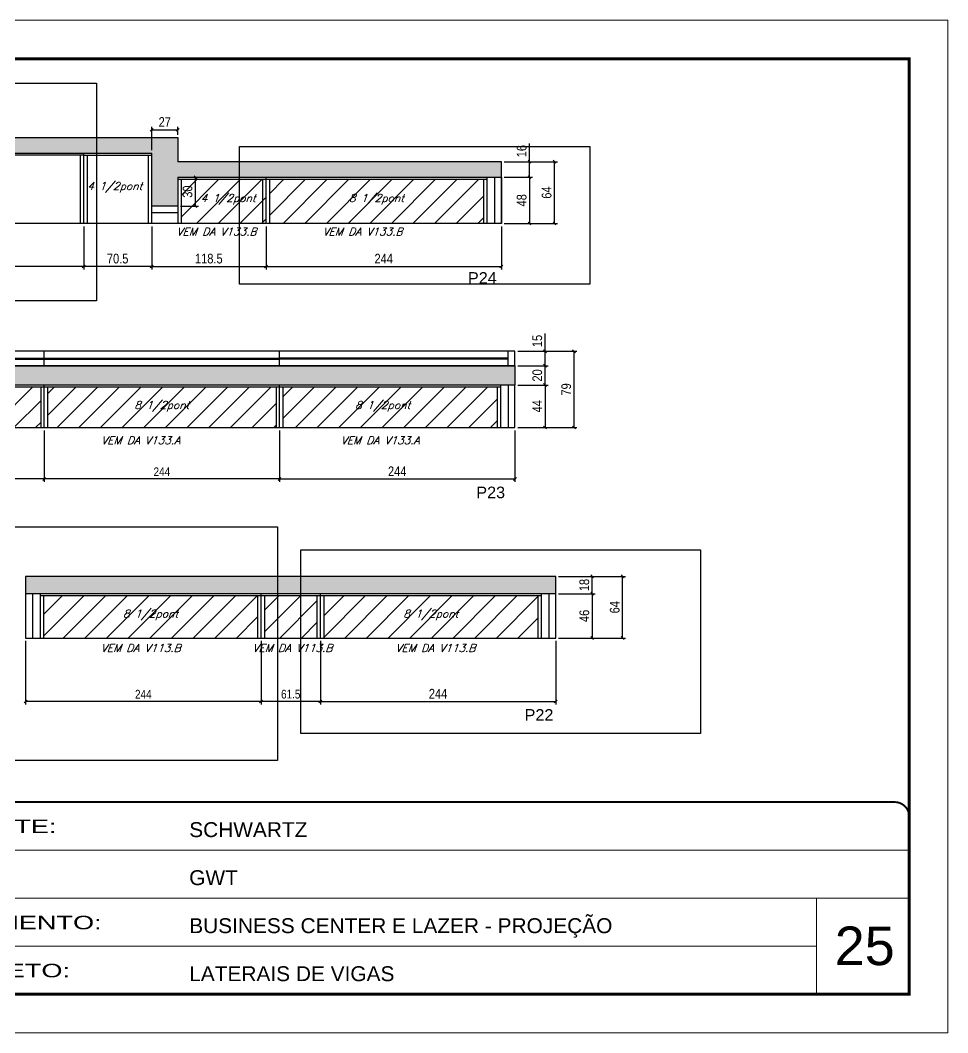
# Model space of a CAD drawing. Extents: x 2603 to 22413, y 1253 to 30260.
# Drawn here: x 3127 to 4088, y 21928 to 22978 of the extents above; entities that cross this region are included whole.
import ezdxf

# ---------------------------------------------------------------- set-up
doc = ezdxf.new("R2010")
doc.units = 0
doc.linetypes.add('CONTINUO', pattern=[0])
doc.linetypes.add('DASHED', pattern=[0.75, 0.5, -0.25])
for name, color, linetype in [('5', 5, 'Continuous'), ('COTA', 241, 'Continuous'), ('Painéis', 200, 'Continuous'), ('SARR_2.2x7', 40, 'Continuous'), ('SARR_3.5x7', 81, 'Continuous'), ('texto', 7, 'Continuous')]:
    doc.layers.add(name, color=color, linetype=linetype)
for name, color, linetype, lineweight in [('CARIMBO', 255, 'Continuous', 9), ('Folhas', 255, 'Continuous', 9), ('Hachura', 251, 'Continuous', 9), ('SARRAFO DE PRESSAO', 251, 'DASHED', 9)]:
    doc.layers.add(name, color=color, linetype=linetype, lineweight=lineweight)
doc.styles.add('ARIAL', font='arial.ttf')
doc.styles.add('COTA TECNICA', font='techl___.ttf', dxfattribs={"height": 10})
doc.styles.add('COTA TECNICA-50', font='techl___.ttf', dxfattribs={"height": 9})
doc.styles.add('Romans', font='romans.shx')
doc.styles.get("Standard").update_dxf_attribs({"font": 'arial.ttf'})
doc.styles.add('Tecnologia', font='')
doc.styles.get('Tecnologia').set_extended_font_data('Forgotten Futurist')
doc.dimstyles.new('COTA PAINEL-50', dxfattribs={"dimtxt": 9, "dimasz": 3, "dimexe": 3, "dimexo": 3, "dimgap": 3, "dimtad": 1, "dimdec": 1, "dimzin": 12, "dimdsep": 46, "dimtxsty": 'COTA TECNICA-50', "dimblk1": 'OBLIQUE', "dimblk2": 'OBLIQUE', "dimsah": 1, "dimcen": 0.9, "dimclrd": 4, "dimclre": 4, "dimclrt": 240, "dimadec": 1, "dimazin": 3, "dimtfac": 1, "dimtdec": 1, "dimtmove": 0, "dimatfit": 3, "dimfxl": 1, "dimtolj": 1, "dimtzin": 12, "dimarcsym": 0})
doc.dimstyles.new('PAINEL', dxfattribs={"dimtxt": 10, "dimasz": 3, "dimexe": 3, "dimexo": 3, "dimgap": 3, "dimtad": 1, "dimdec": 1, "dimzin": 12, "dimdsep": 46, "dimtxsty": 'COTA TECNICA', "dimblk1": 'OBLIQUE', "dimblk2": 'OBLIQUE', "dimsah": 1, "dimcen": 0.9, "dimclrd": 4, "dimclre": 4, "dimclrt": 240, "dimadec": 1, "dimazin": 3, "dimtfac": 1, "dimtdec": 1, "dimtmove": 0, "dimatfit": 3, "dimfxl": 1, "dimtolj": 1, "dimtzin": 12, "dimarcsym": 0})
pattern_1 = [(45, (-126418.031, -5371.03), (-11.2253202, 11.2253202), [])]

# ---------------------------------------------------------------- blocks, each defined once
blk = doc.blocks.new('9999999999')
at = {"color": 30, "linetype": 'CONTINUO'}
for p, q in [((98564.6, 34379.6), (99584, 34379.6)), ((98564.6, 34329.8), (99488, 34329.8)), ((99584, 34329.8), (99488, 34329.8)), ((99488, 34329.8), (99488, 34230.2)), ((98564.6, 34280), (99488, 34280))]:
    blk.add_line(p, q, dxfattribs=at)
at = {"color": 30, "linetype": 'CONTINUO', "const_width": 2}
blk.add_lwpolyline([(99584, 34230.2), (99584, 34414.4, 0.414214), (99569, 34429.4), (98229, 34429.4, 0.414214), (98214, 34414.4), (98214, 34245.2, 0.414214), (98229, 34230.2), (99584, 34230.2)], format="xyb", dxfattribs=at)
at = {"layer": 'Folhas'}
blk.add_lwpolyline([(98139, 34190.2), (99624, 34190.2), (99624, 35240.2), (98139, 35240.2)], close=True, dxfattribs=at)
at = {"layer": 'Folhas', "color": 30, "const_width": 3}
blk.add_lwpolyline([(98214, 34230.2), (99584, 34230.2), (99584, 35200.2), (98214, 35200.2)], close=True, dxfattribs=at)
at = {"color": 7, "linetype": 'Continuous', "ltscale": 5, "style": 'ARIAL'}
for s, height, p in [('SCHWARTZ', 15.48, (98837.7, 34393.1)), ('GWT', 15.48, (98837.7, 34343.3)), ('BUSINESS CENTER E LAZER - PROJEÇÃO', 15.483, (98837.7, 34293.5)), ('LATERAIS DE VIGAS', 15.483, (98837.7, 34243.7))]:
    blk.add_text(s, height=height, dxfattribs=at).set_placement(p)
at = {"layer": 'Folhas', "color": 7, "style": 'Tecnologia', "width": 1.5}
for s, p in [('CLIENTE:', (98573.7, 34397.2)), ('PAVIMENTO:', (98573.7, 34297.5)), ('PROJETO:', (98573.7, 34247.7))]:
    blk.add_text(s, height=14, dxfattribs=at).set_placement(p)
blk = doc.blocks.new('_Oblique')
at = {"color": 0, "linetype": 'ByBlock', "lineweight": -2}
blk.add_line((-0.5, -0.5), (0.5, 0.5), dxfattribs=at)
blk = doc.blocks.new('*D2638')
at = {"layer": 'COTA', "color": 4, "linetype": 'ByBlock', "lineweight": -2, "transparency": 16777216}
for p, q in [((3262.8, 22764), (3262.8, 22719.4)), ((3381.3, 22764), (3381.3, 22719.4)), ((3262.8, 22722.4), (3381.3, 22722.4))]:
    blk.add_line(p, q, dxfattribs=at)
at = {"layer": 'Defpoints', "color": 0, "linetype": 'ByBlock', "transparency": 16777216}
for p in [(3262.8, 22767), (3381.3, 22767), (3381.3, 22722.4)]:
    blk.add_point(p, dxfattribs=at)
at = {"layer": 'COTA', "color": 4, "linetype": 'ByBlock', "lineweight": -2, "transparency": 16777216, "xscale": 3, "yscale": 3, "zscale": 3, "rotation": 180}
blk.add_blockref('_Oblique', (3262.8, 22722.4), dxfattribs=at)
at = {"layer": 'COTA', "color": 4, "linetype": 'ByBlock', "lineweight": -2, "transparency": 16777216, "xscale": 3, "yscale": 3, "zscale": 3}
blk.add_blockref('_Oblique', (3381.3, 22722.4), dxfattribs=at)
at = {"layer": 'COTA', "color": 240, "linetype": 'ByBlock', "transparency": 16777216, "insert": (3322, 22730.5), "char_height": 10, "attachment_point": 5, "style": 'COTA TECNICA'}
blk.add_mtext('\\A1;118.5', dxfattribs=at)
blk = doc.blocks.new('*D2639')
at = {"layer": 'COTA', "color": 4, "linetype": 'ByBlock', "lineweight": -2, "transparency": 16777216}
for p, q in [((3381.3, 22764), (3381.3, 22719.4)), ((3625.3, 22764), (3625.3, 22719.4)), ((3381.3, 22722.4), (3625.3, 22722.4))]:
    blk.add_line(p, q, dxfattribs=at)
at = {"layer": 'Defpoints', "color": 0, "linetype": 'ByBlock', "transparency": 16777216}
for p in [(3381.3, 22767), (3625.3, 22767), (3625.3, 22722.4)]:
    blk.add_point(p, dxfattribs=at)
at = {"layer": 'COTA', "color": 4, "linetype": 'ByBlock', "lineweight": -2, "transparency": 16777216, "xscale": 3, "yscale": 3, "zscale": 3, "rotation": 180}
blk.add_blockref('_Oblique', (3381.3, 22722.4), dxfattribs=at)
at = {"layer": 'COTA', "color": 4, "linetype": 'ByBlock', "lineweight": -2, "transparency": 16777216, "xscale": 3, "yscale": 3, "zscale": 3}
blk.add_blockref('_Oblique', (3625.3, 22722.4), dxfattribs=at)
at = {"layer": 'COTA', "color": 240, "linetype": 'ByBlock', "transparency": 16777216, "insert": (3503.3, 22730.5), "char_height": 10, "attachment_point": 5, "style": 'COTA TECNICA'}
blk.add_mtext('\\A1;244', dxfattribs=at)
blk = doc.blocks.new('*D2640')
at = {"layer": 'COTA', "color": 4, "linetype": 'ByBlock', "lineweight": -2, "transparency": 16777216}
for p, q in [((3628.3, 22815), (3657.4, 22815)), ((3654.4, 22815), (3654.4, 22767)), ((3628.3, 22767), (3657.4, 22767))]:
    blk.add_line(p, q, dxfattribs=at)
at = {"layer": 'Defpoints', "color": 0, "linetype": 'ByBlock', "transparency": 16777216}
for p in [(3625.3, 22815), (3625.3, 22767), (3654.4, 22767)]:
    blk.add_point(p, dxfattribs=at)
at = {"layer": 'COTA', "color": 4, "linetype": 'ByBlock', "lineweight": -2, "transparency": 16777216, "xscale": 3, "yscale": 3, "zscale": 3}
for p, rotation in [((3654.4, 22815), 90), ((3654.4, 22767), 270)]:
    blk.add_blockref('_Oblique', p, dxfattribs=dict(at, rotation=rotation))
at = {"layer": 'COTA', "color": 240, "linetype": 'ByBlock', "transparency": 16777216, "insert": (3646.3, 22791), "char_height": 10, "attachment_point": 5, "rotation": 90, "style": 'COTA TECNICA'}
blk.add_mtext('\\A1;48', dxfattribs=at)
blk = doc.blocks.new('*D2641')
at = {"layer": 'COTA', "color": 4, "linetype": 'ByBlock', "lineweight": -2, "transparency": 16777216}
for p, q in [((3654.4, 22831), (3654.4, 22850)), ((3628.3, 22831), (3657.4, 22831)), ((3654.4, 22815), (3654.4, 22831)), ((3628.3, 22815), (3657.4, 22815))]:
    blk.add_line(p, q, dxfattribs=at)
at = {"layer": 'Defpoints', "color": 0, "linetype": 'ByBlock', "transparency": 16777216}
for p in [(3625.3, 22831), (3654.4, 22831), (3625.3, 22815)]:
    blk.add_point(p, dxfattribs=at)
at = {"layer": 'COTA', "color": 4, "linetype": 'ByBlock', "lineweight": -2, "transparency": 16777216, "xscale": 3, "yscale": 3, "zscale": 3}
for p, rotation in [((3654.4, 22831), 90), ((3654.4, 22815), 270)]:
    blk.add_blockref('_Oblique', p, dxfattribs=dict(at, rotation=rotation))
at = {"layer": 'COTA', "color": 240, "linetype": 'ByBlock', "transparency": 16777216, "insert": (3646.3, 22842), "char_height": 10, "attachment_point": 5, "rotation": 90, "style": 'COTA TECNICA'}
blk.add_mtext('\\A1;16', dxfattribs=at)
blk = doc.blocks.new('*D2642')
at = {"layer": 'COTA', "color": 4, "linetype": 'ByBlock', "lineweight": -2, "transparency": 16777216}
for p, q in [((3628.3, 22831), (3683.3, 22831)), ((3680.3, 22767), (3680.3, 22831)), ((3628.3, 22767), (3683.3, 22767))]:
    blk.add_line(p, q, dxfattribs=at)
at = {"layer": 'Defpoints', "color": 0, "linetype": 'ByBlock', "transparency": 16777216}
for p in [(3625.3, 22831), (3680.3, 22831), (3625.3, 22767)]:
    blk.add_point(p, dxfattribs=at)
at = {"layer": 'COTA', "color": 4, "linetype": 'ByBlock', "lineweight": -2, "transparency": 16777216, "xscale": 3, "yscale": 3, "zscale": 3}
for p, rotation in [((3680.3, 22831), 90), ((3680.3, 22767), 270)]:
    blk.add_blockref('_Oblique', p, dxfattribs=dict(at, rotation=rotation))
at = {"layer": 'COTA', "color": 240, "linetype": 'ByBlock', "transparency": 16777216, "insert": (3672.2, 22799), "char_height": 10, "attachment_point": 5, "rotation": 90, "style": 'COTA TECNICA'}
blk.add_mtext('\\A1;64', dxfattribs=at)
blk = doc.blocks.new('*D2643')
at = {"layer": 'COTA', "color": 4, "linetype": 'ByBlock', "lineweight": -2, "transparency": 16777216}
for p, q in [((3192.3, 22764), (3192.3, 22719.4)), ((3262.8, 22764), (3262.8, 22719.4)), ((3262.8, 22722.4), (3192.3, 22722.4))]:
    blk.add_line(p, q, dxfattribs=at)
at = {"layer": 'Defpoints', "color": 0, "linetype": 'ByBlock', "transparency": 16777216}
for p in [(3192.3, 22767), (3262.8, 22767), (3192.3, 22722.4)]:
    blk.add_point(p, dxfattribs=at)
at = {"layer": 'COTA', "color": 4, "linetype": 'ByBlock', "lineweight": -2, "transparency": 16777216, "xscale": 3, "yscale": 3, "zscale": 3, "rotation": 180}
blk.add_blockref('_Oblique', (3192.3, 22722.4), dxfattribs=at)
at = {"layer": 'COTA', "color": 4, "linetype": 'ByBlock', "lineweight": -2, "transparency": 16777216, "xscale": 3, "yscale": 3, "zscale": 3}
blk.add_blockref('_Oblique', (3262.8, 22722.4), dxfattribs=at)
at = {"layer": 'COTA', "color": 240, "linetype": 'ByBlock', "transparency": 16777216, "insert": (3227.5, 22730.5), "char_height": 10, "attachment_point": 5, "style": 'COTA TECNICA'}
blk.add_mtext('\\A1;70.5', dxfattribs=at)
blk = doc.blocks.new('*D2644')
at = {"layer": 'COTA', "color": 4, "linetype": 'ByBlock', "lineweight": -2, "transparency": 16777216}
for p, q in [((2948.3, 22764), (2948.3, 22719.4)), ((3192.3, 22764), (3192.3, 22719.4)), ((3192.3, 22722.4), (2948.3, 22722.4))]:
    blk.add_line(p, q, dxfattribs=at)
at = {"layer": 'Defpoints', "color": 0, "linetype": 'ByBlock', "transparency": 16777216}
for p in [(2948.3, 22767), (3192.3, 22767), (2948.3, 22722.4)]:
    blk.add_point(p, dxfattribs=at)
at = {"layer": 'COTA', "color": 4, "linetype": 'ByBlock', "lineweight": -2, "transparency": 16777216, "xscale": 3, "yscale": 3, "zscale": 3, "rotation": 180}
blk.add_blockref('_Oblique', (2948.3, 22722.4), dxfattribs=at)
at = {"layer": 'COTA', "color": 4, "linetype": 'ByBlock', "lineweight": -2, "transparency": 16777216, "xscale": 3, "yscale": 3, "zscale": 3}
blk.add_blockref('_Oblique', (3192.3, 22722.4), dxfattribs=at)
at = {"layer": 'COTA', "color": 240, "linetype": 'ByBlock', "transparency": 16777216, "insert": (3070.3, 22730.5), "char_height": 10, "attachment_point": 5, "style": 'COTA TECNICA'}
blk.add_mtext('\\A1;244', dxfattribs=at)
blk = doc.blocks.new('*D2648')
at = {"layer": 'COTA', "color": 4, "linetype": 'ByBlock', "lineweight": -2, "transparency": 16777216}
for p, q in [((3292.8, 22815), (3311.2, 22815)), ((3308.2, 22785), (3308.2, 22815)), ((3292.8, 22785), (3311.2, 22785))]:
    blk.add_line(p, q, dxfattribs=at)
at = {"layer": 'Defpoints', "color": 0, "linetype": 'ByBlock', "transparency": 16777216}
for p in [(3289.8, 22815), (3308.2, 22815), (3289.8, 22785)]:
    blk.add_point(p, dxfattribs=at)
at = {"layer": 'COTA', "color": 4, "linetype": 'ByBlock', "lineweight": -2, "transparency": 16777216, "xscale": 3, "yscale": 3, "zscale": 3}
for p, rotation in [((3308.2, 22815), 90), ((3308.2, 22785), 270)]:
    blk.add_blockref('_Oblique', p, dxfattribs=dict(at, rotation=rotation))
at = {"layer": 'COTA', "color": 240, "linetype": 'ByBlock', "transparency": 16777216, "insert": (3300, 22800), "char_height": 10, "attachment_point": 5, "rotation": 90, "style": 'COTA TECNICA'}
blk.add_mtext('\\A1;30', dxfattribs=at)
blk = doc.blocks.new('*D2649')
at = {"layer": 'COTA', "color": 4, "linetype": 'ByBlock', "lineweight": -2, "transparency": 16777216}
for p, q in [((3262.8, 22843), (3262.8, 22867.1)), ((3262.8, 22864.1), (3289.8, 22864.1)), ((3289.8, 22859), (3289.8, 22867.1))]:
    blk.add_line(p, q, dxfattribs=at)
at = {"layer": 'Defpoints', "color": 0, "linetype": 'ByBlock', "transparency": 16777216}
for p in [(3289.8, 22864.1), (3289.8, 22856), (3262.8, 22840)]:
    blk.add_point(p, dxfattribs=at)
at = {"layer": 'COTA', "color": 4, "linetype": 'ByBlock', "lineweight": -2, "transparency": 16777216, "xscale": 3, "yscale": 3, "zscale": 3, "rotation": 180}
blk.add_blockref('_Oblique', (3262.8, 22864.1), dxfattribs=at)
at = {"layer": 'COTA', "color": 4, "linetype": 'ByBlock', "lineweight": -2, "transparency": 16777216, "xscale": 3, "yscale": 3, "zscale": 3}
blk.add_blockref('_Oblique', (3289.8, 22864.1), dxfattribs=at)
at = {"layer": 'COTA', "color": 240, "linetype": 'ByBlock', "transparency": 16777216, "insert": (3276.3, 22872.2), "char_height": 10, "attachment_point": 5, "style": 'COTA TECNICA'}
blk.add_mtext('\\A1;27', dxfattribs=at)
blk = doc.blocks.new('*D477')
at = {"layer": 'COTA', "color": 4, "linetype": 'ByBlock', "lineweight": -2, "transparency": 16777216}
for p, q in [((3151.3, 22552.4), (3151.3, 22499)), ((3395.3, 22552.4), (3395.3, 22499)), ((3395.3, 22502), (3151.3, 22502))]:
    blk.add_line(p, q, dxfattribs=at)
at = {"layer": 'Defpoints', "color": 0, "linetype": 'ByBlock', "transparency": 16777216}
for p in [(3151.3, 22555.4), (3395.3, 22555.4), (3151.3, 22502)]:
    blk.add_point(p, dxfattribs=at)
at = {"layer": 'COTA', "color": 4, "linetype": 'ByBlock', "lineweight": -2, "transparency": 16777216, "xscale": 3, "yscale": 3, "zscale": 3, "rotation": 180}
blk.add_blockref('_Oblique', (3151.3, 22502), dxfattribs=at)
at = {"layer": 'COTA', "color": 4, "linetype": 'ByBlock', "lineweight": -2, "transparency": 16777216, "xscale": 3, "yscale": 3, "zscale": 3}
blk.add_blockref('_Oblique', (3395.3, 22502), dxfattribs=at)
at = {"layer": 'COTA', "color": 240, "linetype": 'ByBlock', "transparency": 16777216, "insert": (3273.3, 22509.5), "char_height": 9, "attachment_point": 5, "style": 'COTA TECNICA-50'}
blk.add_mtext('\\A1;244', dxfattribs=at)
blk = doc.blocks.new('*D2579')
at = {"layer": 'COTA', "color": 4, "linetype": 'ByBlock', "lineweight": -2, "transparency": 16777216}
for p, q in [((2948.3, 22552.4), (2948.3, 22499)), ((3151.3, 22552.4), (3151.3, 22499)), ((3151.3, 22502), (2948.3, 22502))]:
    blk.add_line(p, q, dxfattribs=at)
at = {"layer": 'Defpoints', "color": 0, "linetype": 'ByBlock', "transparency": 16777216}
for p in [(2948.3, 22555.4), (3151.3, 22555.4), (2948.3, 22502)]:
    blk.add_point(p, dxfattribs=at)
at = {"layer": 'COTA', "color": 4, "linetype": 'ByBlock', "lineweight": -2, "transparency": 16777216, "xscale": 3, "yscale": 3, "zscale": 3, "rotation": 180}
blk.add_blockref('_Oblique', (2948.3, 22502), dxfattribs=at)
at = {"layer": 'COTA', "color": 4, "linetype": 'ByBlock', "lineweight": -2, "transparency": 16777216, "xscale": 3, "yscale": 3, "zscale": 3}
blk.add_blockref('_Oblique', (3151.3, 22502), dxfattribs=at)
at = {"layer": 'COTA', "color": 240, "linetype": 'ByBlock', "transparency": 16777216, "insert": (3049.8, 22509.7), "char_height": 9, "attachment_point": 5, "style": 'COTA TECNICA-50'}
blk.add_mtext('\\A1;203', dxfattribs=at)
blk = doc.blocks.new('*D2580')
at = {"layer": 'COTA', "color": 4, "linetype": 'ByBlock', "lineweight": -2, "transparency": 16777216}
for p, q in [((3395.3, 22552.4), (3395.3, 22499)), ((3639.3, 22552.4), (3639.3, 22499)), ((3395.3, 22502), (3639.3, 22502))]:
    blk.add_line(p, q, dxfattribs=at)
at = {"layer": 'Defpoints', "color": 0, "linetype": 'ByBlock', "transparency": 16777216}
for p in [(3395.3, 22555.4), (3639.3, 22555.4), (3639.3, 22502)]:
    blk.add_point(p, dxfattribs=at)
at = {"layer": 'COTA', "color": 4, "linetype": 'ByBlock', "lineweight": -2, "transparency": 16777216, "xscale": 3, "yscale": 3, "zscale": 3, "rotation": 180}
blk.add_blockref('_Oblique', (3395.3, 22502), dxfattribs=at)
at = {"layer": 'COTA', "color": 4, "linetype": 'ByBlock', "lineweight": -2, "transparency": 16777216, "xscale": 3, "yscale": 3, "zscale": 3}
blk.add_blockref('_Oblique', (3639.3, 22502), dxfattribs=at)
at = {"layer": 'COTA', "color": 240, "linetype": 'ByBlock', "transparency": 16777216, "insert": (3517.3, 22510), "char_height": 10, "attachment_point": 5, "style": 'COTA TECNICA'}
blk.add_mtext('\\A1;244', dxfattribs=at)
blk = doc.blocks.new('*D2581')
at = {"layer": 'COTA', "color": 4, "linetype": 'ByBlock', "lineweight": -2, "transparency": 16777216}
for p, q in [((3642.3, 22599.4), (3673.6, 22599.4)), ((3670.6, 22599.4), (3670.6, 22555.4)), ((3642.3, 22555.4), (3673.6, 22555.4))]:
    blk.add_line(p, q, dxfattribs=at)
at = {"layer": 'Defpoints', "color": 0, "linetype": 'ByBlock', "transparency": 16777216}
for p in [(3639.3, 22599.4), (3639.3, 22555.4), (3670.6, 22555.4)]:
    blk.add_point(p, dxfattribs=at)
at = {"layer": 'COTA', "color": 4, "linetype": 'ByBlock', "lineweight": -2, "transparency": 16777216, "xscale": 3, "yscale": 3, "zscale": 3}
for p, rotation in [((3670.6, 22599.4), 90), ((3670.6, 22555.4), 270)]:
    blk.add_blockref('_Oblique', p, dxfattribs=dict(at, rotation=rotation))
at = {"layer": 'COTA', "color": 240, "linetype": 'ByBlock', "transparency": 16777216, "insert": (3662.5, 22577.4), "char_height": 10, "attachment_point": 5, "rotation": 90, "style": 'COTA TECNICA'}
blk.add_mtext('\\A1;44', dxfattribs=at)
blk = doc.blocks.new('*D2582')
at = {"layer": 'COTA', "color": 4, "linetype": 'ByBlock', "lineweight": -2, "transparency": 16777216}
for p, q in [((3642.3, 22619.4), (3673.6, 22619.4)), ((3670.6, 22599.4), (3670.6, 22619.4)), ((3642.3, 22599.4), (3673.6, 22599.4))]:
    blk.add_line(p, q, dxfattribs=at)
at = {"layer": 'Defpoints', "color": 0, "linetype": 'ByBlock', "transparency": 16777216}
for p in [(3639.3, 22619.4), (3670.6, 22619.4), (3639.3, 22599.4)]:
    blk.add_point(p, dxfattribs=at)
at = {"layer": 'COTA', "color": 4, "linetype": 'ByBlock', "lineweight": -2, "transparency": 16777216, "xscale": 3, "yscale": 3, "zscale": 3}
for p, rotation in [((3670.6, 22619.4), 90), ((3670.6, 22599.4), 270)]:
    blk.add_blockref('_Oblique', p, dxfattribs=dict(at, rotation=rotation))
at = {"layer": 'COTA', "color": 240, "linetype": 'ByBlock', "transparency": 16777216, "insert": (3662.5, 22609.4), "char_height": 10, "attachment_point": 5, "rotation": 90, "style": 'COTA TECNICA'}
blk.add_mtext('\\A1;20', dxfattribs=at)
blk = doc.blocks.new('*D2583')
at = {"layer": 'COTA', "color": 4, "linetype": 'ByBlock', "lineweight": -2, "transparency": 16777216}
for p, q in [((3642.3, 22634.4), (3703.6, 22634.4)), ((3700.6, 22555.4), (3700.6, 22634.4)), ((3642.3, 22555.4), (3703.6, 22555.4))]:
    blk.add_line(p, q, dxfattribs=at)
at = {"layer": 'Defpoints', "color": 0, "linetype": 'ByBlock', "transparency": 16777216}
for p in [(3639.3, 22634.4), (3700.6, 22634.4), (3639.3, 22555.4)]:
    blk.add_point(p, dxfattribs=at)
at = {"layer": 'COTA', "color": 4, "linetype": 'ByBlock', "lineweight": -2, "transparency": 16777216, "xscale": 3, "yscale": 3, "zscale": 3}
for p, rotation in [((3700.6, 22634.4), 90), ((3700.6, 22555.4), 270)]:
    blk.add_blockref('_Oblique', p, dxfattribs=dict(at, rotation=rotation))
at = {"layer": 'COTA', "color": 240, "linetype": 'ByBlock', "transparency": 16777216, "insert": (3692.5, 22594.9), "char_height": 10, "attachment_point": 5, "rotation": 90, "style": 'COTA TECNICA'}
blk.add_mtext('\\A1;79', dxfattribs=at)
blk = doc.blocks.new('*D2584')
at = {"layer": 'COTA', "color": 4, "linetype": 'ByBlock', "lineweight": -2, "transparency": 16777216}
for p, q in [((3670.6, 22634.4), (3670.6, 22652.8)), ((3642.3, 22634.4), (3673.6, 22634.4)), ((3670.6, 22619.4), (3670.6, 22634.4)), ((3642.3, 22619.4), (3673.6, 22619.4))]:
    blk.add_line(p, q, dxfattribs=at)
at = {"layer": 'Defpoints', "color": 0, "linetype": 'ByBlock', "transparency": 16777216}
for p in [(3639.3, 22634.4), (3670.6, 22634.4), (3639.3, 22619.4)]:
    blk.add_point(p, dxfattribs=at)
at = {"layer": 'COTA', "color": 4, "linetype": 'ByBlock', "lineweight": -2, "transparency": 16777216, "xscale": 3, "yscale": 3, "zscale": 3}
for p, rotation in [((3670.6, 22634.4), 90), ((3670.6, 22619.4), 270)]:
    blk.add_blockref('_Oblique', p, dxfattribs=dict(at, rotation=rotation))
at = {"layer": 'COTA', "color": 240, "linetype": 'ByBlock', "transparency": 16777216, "insert": (3662.5, 22645.1), "char_height": 10, "attachment_point": 5, "rotation": 90, "style": 'COTA TECNICA'}
blk.add_mtext('\\A1;15', dxfattribs=at)
blk = doc.blocks.new('*D478')
at = {"layer": 'COTA', "color": 4, "linetype": 'ByBlock', "lineweight": -2, "transparency": 16777216}
for p, q in [((3376.1, 22334), (3376.1, 22268.2)), ((3437.6, 22334), (3437.6, 22268.2)), ((3437.6, 22271.2), (3376.1, 22271.2))]:
    blk.add_line(p, q, dxfattribs=at)
at = {"layer": 'Defpoints', "color": 0, "linetype": 'ByBlock', "transparency": 16777216}
for p in [(3376.1, 22337), (3437.6, 22337), (3376.1, 22271.2)]:
    blk.add_point(p, dxfattribs=at)
at = {"layer": 'COTA', "color": 4, "linetype": 'ByBlock', "lineweight": -2, "transparency": 16777216, "xscale": 3, "yscale": 3, "zscale": 3, "rotation": 180}
blk.add_blockref('_Oblique', (3376.1, 22271.2), dxfattribs=at)
at = {"layer": 'COTA', "color": 4, "linetype": 'ByBlock', "lineweight": -2, "transparency": 16777216, "xscale": 3, "yscale": 3, "zscale": 3}
blk.add_blockref('_Oblique', (3437.6, 22271.2), dxfattribs=at)
at = {"layer": 'COTA', "color": 240, "linetype": 'ByBlock', "transparency": 16777216, "insert": (3406.9, 22278.8), "char_height": 9, "attachment_point": 5, "style": 'COTA TECNICA-50'}
blk.add_mtext('\\A1;61.5', dxfattribs=at)
blk = doc.blocks.new('*D2589')
at = {"layer": 'COTA', "color": 4, "linetype": 'ByBlock', "lineweight": -2, "transparency": 16777216}
for p, q in [((3132.1, 22334), (3132.1, 22268.2)), ((3376.1, 22334), (3376.1, 22268.2)), ((3376.1, 22271.2), (3132.1, 22271.2))]:
    blk.add_line(p, q, dxfattribs=at)
at = {"layer": 'Defpoints', "color": 0, "linetype": 'ByBlock', "transparency": 16777216}
for p in [(3132.1, 22337), (3376.1, 22337), (3132.1, 22271.2)]:
    blk.add_point(p, dxfattribs=at)
at = {"layer": 'COTA', "color": 4, "linetype": 'ByBlock', "lineweight": -2, "transparency": 16777216, "xscale": 3, "yscale": 3, "zscale": 3, "rotation": 180}
blk.add_blockref('_Oblique', (3132.1, 22271.2), dxfattribs=at)
at = {"layer": 'COTA', "color": 4, "linetype": 'ByBlock', "lineweight": -2, "transparency": 16777216, "xscale": 3, "yscale": 3, "zscale": 3}
blk.add_blockref('_Oblique', (3376.1, 22271.2), dxfattribs=at)
at = {"layer": 'COTA', "color": 240, "linetype": 'ByBlock', "transparency": 16777216, "insert": (3254.1, 22278.8), "char_height": 9, "attachment_point": 5, "style": 'COTA TECNICA-50'}
blk.add_mtext('\\A1;244', dxfattribs=at)
blk = doc.blocks.new('*D2590')
at = {"layer": 'COTA', "color": 4, "linetype": 'ByBlock', "lineweight": -2, "transparency": 16777216}
for p, q in [((3437.6, 22334), (3437.6, 22268.2)), ((3681.6, 22334), (3681.6, 22268.2)), ((3437.6, 22271.2), (3681.6, 22271.2))]:
    blk.add_line(p, q, dxfattribs=at)
at = {"layer": 'Defpoints', "color": 0, "linetype": 'ByBlock', "transparency": 16777216}
for p in [(3437.6, 22337), (3681.6, 22337), (3681.6, 22271.2)]:
    blk.add_point(p, dxfattribs=at)
at = {"layer": 'COTA', "color": 4, "linetype": 'ByBlock', "lineweight": -2, "transparency": 16777216, "xscale": 3, "yscale": 3, "zscale": 3, "rotation": 180}
blk.add_blockref('_Oblique', (3437.6, 22271.2), dxfattribs=at)
at = {"layer": 'COTA', "color": 4, "linetype": 'ByBlock', "lineweight": -2, "transparency": 16777216, "xscale": 3, "yscale": 3, "zscale": 3}
blk.add_blockref('_Oblique', (3681.6, 22271.2), dxfattribs=at)
at = {"layer": 'COTA', "color": 240, "linetype": 'ByBlock', "transparency": 16777216, "insert": (3559.6, 22279.3), "char_height": 10, "attachment_point": 5, "style": 'COTA TECNICA'}
blk.add_mtext('\\A1;244', dxfattribs=at)
blk = doc.blocks.new('*D2591')
at = {"layer": 'COTA', "color": 4, "linetype": 'ByBlock', "lineweight": -2, "transparency": 16777216}
for p, q in [((3684.6, 22383), (3722.4, 22383)), ((3719.4, 22383), (3719.4, 22337)), ((3684.6, 22337), (3722.4, 22337))]:
    blk.add_line(p, q, dxfattribs=at)
at = {"layer": 'Defpoints', "color": 0, "linetype": 'ByBlock', "transparency": 16777216}
for p in [(3681.6, 22383), (3681.6, 22337), (3719.4, 22337)]:
    blk.add_point(p, dxfattribs=at)
at = {"layer": 'COTA', "color": 4, "linetype": 'ByBlock', "lineweight": -2, "transparency": 16777216, "xscale": 3, "yscale": 3, "zscale": 3}
for p, rotation in [((3719.4, 22383), 90), ((3719.4, 22337), 270)]:
    blk.add_blockref('_Oblique', p, dxfattribs=dict(at, rotation=rotation))
at = {"layer": 'COTA', "color": 240, "linetype": 'ByBlock', "transparency": 16777216, "insert": (3711.3, 22360), "char_height": 10, "attachment_point": 5, "rotation": 90, "style": 'COTA TECNICA'}
blk.add_mtext('\\A1;46', dxfattribs=at)
blk = doc.blocks.new('*D2603')
at = {"layer": 'COTA', "color": 4, "linetype": 'ByBlock', "lineweight": -2, "transparency": 16777216}
for p, q in [((3684.6, 22401), (3722.4, 22401)), ((3719.4, 22383), (3719.4, 22401)), ((3684.6, 22383), (3722.4, 22383))]:
    blk.add_line(p, q, dxfattribs=at)
at = {"layer": 'Defpoints', "color": 0, "linetype": 'ByBlock', "transparency": 16777216}
for p in [(3681.6, 22401), (3719.4, 22401), (3681.6, 22383)]:
    blk.add_point(p, dxfattribs=at)
at = {"layer": 'COTA', "color": 4, "linetype": 'ByBlock', "lineweight": -2, "transparency": 16777216, "xscale": 3, "yscale": 3, "zscale": 3}
for p, rotation in [((3719.4, 22401), 90), ((3719.4, 22383), 270)]:
    blk.add_blockref('_Oblique', p, dxfattribs=dict(at, rotation=rotation))
at = {"layer": 'COTA', "color": 240, "linetype": 'ByBlock', "transparency": 16777216, "insert": (3711.3, 22392), "char_height": 10, "attachment_point": 5, "rotation": 90, "style": 'COTA TECNICA'}
blk.add_mtext('\\A1;18', dxfattribs=at)
blk = doc.blocks.new('*D2604')
at = {"layer": 'COTA', "color": 4, "linetype": 'ByBlock', "lineweight": -2, "transparency": 16777216}
for p, q in [((3684.6, 22401), (3753.9, 22401)), ((3750.9, 22337), (3750.9, 22401)), ((3684.6, 22337), (3753.9, 22337))]:
    blk.add_line(p, q, dxfattribs=at)
at = {"layer": 'Defpoints', "color": 0, "linetype": 'ByBlock', "transparency": 16777216}
for p in [(3681.6, 22401), (3750.9, 22401), (3681.6, 22337)]:
    blk.add_point(p, dxfattribs=at)
at = {"layer": 'COTA', "color": 4, "linetype": 'ByBlock', "lineweight": -2, "transparency": 16777216, "xscale": 3, "yscale": 3, "zscale": 3}
for p, rotation in [((3750.9, 22401), 90), ((3750.9, 22337), 270)]:
    blk.add_blockref('_Oblique', p, dxfattribs=dict(at, rotation=rotation))
at = {"layer": 'COTA', "color": 240, "linetype": 'ByBlock', "transparency": 16777216, "insert": (3742.8, 22369), "char_height": 10, "attachment_point": 5, "rotation": 90, "style": 'COTA TECNICA'}
blk.add_mtext('\\A1;64', dxfattribs=at)

msp = doc.modelspace()

# ---------------------------------------------------------------- hatches: boundary and pattern name
at = {"layer": 'COTA', "linetype": 'ByBlock'}
h = msp.add_hatch(dxfattribs=at)
h.set_pattern_fill('AR-CONC', color=256, scale=0.03)
h.set_pattern_definition([(50, (-131435.6035, -6059.016), (5.46554007, -0.47817257), [0.5715, -6.2865]), (355, (-131435.6035, -6059.016), (-1.05730264, 5.73170536), [0.4572, -5.02921753]), (100.4514447, (-131435.148, -6059.0557), (4.40823741, 5.25353256), [0.48570026, -5.34270734]), (46.1842, (-131435.6035, -6057.492), (8.13237123, -1.26126984), [0.85725, -9.42975]), (96.6355576, (-131434.926, -6057.597), (7.122124, 7.42278374), [0.7285507, -8.01406824]), (351.184151, (-131435.6035, -6057.492), (7.122124, 7.42278374), [0.685799, -7.54379196]), (21, (-131434.8415, -6057.873), (4.54843174, -3.06795595), [0.5715, -6.2865]), (326, (-131434.8415, -6057.873), (1.85406085, 5.52563898), [0.4572, -5.0292]), (71.451445, (-131434.4625, -6058.1285), (6.40249258, 2.45768307), [0.48570026, -5.34269813]), (37.5, (-131435.6035, -6059.0158), (0.092658098, 2.536651166), [0, -4.96824, 0, -5.1054, 0, -5.04825]), (7.5, (-131435.6035, -6059.0158), (2.004589875, 3.005417245), [0, -2.91084, 0, -4.85394, 0, -1.92405]), (327.5, (-131437.3027, -6059.0158), (4.067717855, -0.17186232), [0, -1.905, 0, -5.9436, 0, -7.8867]), (317.5, (-131438.0647, -6059.016), (4.44387544, 0.76279473), [0, -2.4765, 0, -3.94716, 0, -5.6007])])
h.paths.add_polyline_path([(3262.78, 22785), (3289.78, 22785), (3289.78, 22815), (3625.28, 22815), (3625.28, 22831), (3289.78, 22831), (3289.78, 22856), (2948.28, 22856), (2948.28, 22840), (3262.78, 22840)])
h = msp.add_hatch(dxfattribs=at)
h.set_pattern_fill('AR-CONC', color=256, scale=0.03)
h.set_pattern_definition([(50, (-129774.2905, -10036.5995), (5.46554007, -0.47817257), [0.5715, -6.2865]), (355, (-129774.2905, -10036.5995), (-1.05730264, 5.73170536), [0.4572, -5.02921753]), (100.4514447, (-129773.835, -10036.6393), (4.40823741, 5.25353256), [0.48570026, -5.34270734]), (46.1842, (-129774.2905, -10035.0755), (8.13237123, -1.26126984), [0.85725, -9.42975]), (96.6355576, (-129773.613, -10035.1806), (7.122124, 7.42278374), [0.7285507, -8.01406824]), (351.184151, (-129774.2905, -10035.0755), (7.122124, 7.42278374), [0.685799, -7.54379196]), (21, (-129773.5285, -10035.4565), (4.54843174, -3.06795595), [0.5715, -6.2865]), (326, (-129773.5285, -10035.4565), (1.85406085, 5.52563898), [0.4572, -5.0292]), (71.451445, (-129773.1494, -10035.712), (6.40249258, 2.45768307), [0.48570026, -5.34269813]), (37.5, (-129774.2905, -10036.5995), (0.092658098, 2.536651166), [0, -4.96824, 0, -5.1054, 0, -5.04825]), (7.5, (-129774.2905, -10036.5995), (2.004589875, 3.005417245), [0, -2.91084, 0, -4.85394, 0, -1.92405]), (327.5, (-129775.9897, -10036.5995), (4.067717855, -0.17186232), [0, -1.905, 0, -5.9436, 0, -7.8867]), (317.5, (-129776.7517, -10036.5995), (4.44387544, 0.76279473), [0, -2.4765, 0, -3.94716, 0, -5.6007])])
h.paths.add_polyline_path([(2948.28, 22619.38), (2948.28, 22599.38), (3639.28, 22599.38), (3639.28, 22619.38)])
h = msp.add_hatch(dxfattribs=at)
h.set_pattern_fill('AR-CONC', color=256, scale=0.03)
h.set_pattern_definition([(50, (-126418.0314, -5371.0305), (5.46554007, -0.47817257), [0.5715, -6.2865]), (355, (-126418.0314, -5371.0305), (-1.05730264, 5.73170536), [0.4572, -5.02921753]), (100.4514447, (-126417.576, -5371.0704), (4.40823741, 5.25353256), [0.48570026, -5.34270734]), (46.1842, (-126418.0314, -5369.5065), (8.13237123, -1.26126984), [0.85725, -9.42975]), (96.6355576, (-126417.354, -5369.612), (7.122124, 7.42278374), [0.7285507, -8.01406824]), (351.184151, (-126418.031, -5369.5065), (7.122124, 7.42278374), [0.685799, -7.54379196]), (21, (-126417.2694, -5369.8875), (4.54843174, -3.06795595), [0.5715, -6.2865]), (326, (-126417.2694, -5369.8875), (1.85406085, 5.52563898), [0.4572, -5.0292]), (71.451445, (-126416.8904, -5370.143), (6.40249258, 2.45768307), [0.48570026, -5.34269813]), (37.5, (-126418.0314, -5371.0305), (0.092658098, 2.536651166), [0, -4.96824, 0, -5.1054, 0, -5.04825]), (7.5, (-126418.0314, -5371.0305), (2.004589875, 3.005417245), [0, -2.91084, 0, -4.85394, 0, -1.92405]), (327.5, (-126419.7307, -5371.0305), (4.067717855, -0.17186232), [0, -1.905, 0, -5.9436, 0, -7.8867]), (317.5, (-126420.4927, -5371.0305), (4.44387544, 0.76279473), [0, -2.4765, 0, -3.94716, 0, -5.6007])])
h.paths.add_polyline_path([(3099.28, 22401.03), (2948.28, 22401.03), (2948.28, 22385.03), (3065.28, 22385.03), (3065.28, 22337.03), (3099.28, 22337.03)])
h.paths.add_polyline_path([(3681.62, 22401.03), (3132.12, 22401.03), (3132.12, 22383.03), (3681.62, 22383.03)])
at = {"layer": 'Hachura', "linetype": 'ByBlock'}
h = msp.add_hatch(dxfattribs=at)
h.set_pattern_fill('ANSI31', color=256, scale=5)
h.set_pattern_definition(pattern_1)
h.paths.add_polyline_path([(3377.78, 22767), (3377.78, 22812.8), (3293.28, 22812.8), (3293.28, 22767)])
h.paths.add_polyline_path([(3381.28, 22812.8), (3377.78, 22812.8), (3377.78, 22767), (3381.28, 22767)])
h.paths.add_polyline_path([(3384.78, 22812.8), (3384.78, 22767), (3606.78, 22767), (3606.78, 22812.8)])
h = msp.add_hatch(dxfattribs=at)
h.set_pattern_fill('ANSI31', color=256, scale=5)
h.set_pattern_definition(pattern_1)
h.paths.add_polyline_path([(3147.78, 22555.38), (3147.78, 22597.18), (2966.78, 22597.18), (2966.78, 22555.38)])
h.paths.add_polyline_path([(3154.78, 22597.18), (3154.78, 22555.38), (3391.78, 22555.38), (3391.78, 22597.18)])
h.paths.add_polyline_path([(3620.78, 22555.38), (3620.78, 22597.18), (3398.78, 22597.18), (3398.78, 22555.38)])
h = msp.add_hatch(dxfattribs=at)
h.set_pattern_fill('ANSI31', color=256, scale=5)
h.set_pattern_definition(pattern_1)
h.paths.add_polyline_path([(3372.62, 22337.03), (3372.62, 22380.83), (3150.62, 22380.83), (3150.62, 22337.03)])
h.paths.add_polyline_path([(3379.62, 22380.83), (3379.62, 22337.03), (3434.12, 22337.03), (3434.12, 22380.83)])
h.paths.add_polyline_path([(3663.12, 22337.03), (3663.12, 22380.83), (3441.12, 22380.83), (3441.12, 22337.03)])

# ---------------------------------------------------------------- linework, layer by layer
at = {"layer": 'COTA', "linetype": 'ByBlock'}
for p, q in [((2948.28, 22856), (3289.78, 22856)), ((3289.78, 22856), (3289.78, 22831)), ((3625.28, 22831), (3289.78, 22831)), ((3625.28, 22815), (3625.28, 22831)), ((3289.78, 22785), (3289.78, 22767)), ((3639.28, 22619.38), (2948.28, 22619.38)), ((3639.28, 22619.38), (3639.28, 22599.38)), ((3681.62, 22401.03), (3132.12, 22401.03)), ((3132.12, 22401.03), (3132.12, 22383.03)), ((3681.62, 22383.03), (3681.62, 22401.03))]:
    msp.add_line(p, q, dxfattribs=at)
at = {"layer": 'COTA'}
for points in [[(2858, 22912.58), (3205.5, 22912.58), (3205.5, 22686.84), (2858, 22686.84)], [(3353.79, 22846.74), (3716.97, 22846.74), (3716.97, 22704.11), (3353.79, 22704.11)], [(3107.56, 22452.54), (3393.28, 22452.54), (3393.28, 22210.18), (3107.56, 22210.18)], [(3417.53, 22428.62), (3831.52, 22428.62), (3831.52, 22238.02), (3417.53, 22238.02)]]:
    msp.add_lwpolyline(points, close=True, dxfattribs=at)
at = {"layer": 'Painéis', "linetype": 'Continuous'}
for p, q in [((2948.28, 22840), (3262.78, 22840)), ((3192.28, 22767), (3192.28, 22840)), ((3262.78, 22767), (3262.78, 22840)), ((3289.78, 22815), (3625.28, 22815)), ((3289.78, 22815), (3289.78, 22785)), ((3381.28, 22767), (3381.28, 22815)), ((3625.28, 22767), (3625.28, 22815)), ((3625.28, 22815), (3625.28, 22767)), ((3289.78, 22785), (3262.78, 22785)), ((3625.28, 22767), (2948.28, 22767)), ((3151.28, 22619.38), (3151.28, 22634.38)), ((3395.28, 22619.38), (3395.28, 22634.38)), ((3639.28, 22599.38), (2948.28, 22599.38)), ((3151.28, 22555.38), (3151.28, 22599.38)), ((3395.28, 22555.38), (3395.28, 22599.38)), ((3639.28, 22555.38), (3639.28, 22599.38)), ((2948.28, 22555.38), (3639.28, 22555.38)), ((3132.12, 22383.03), (3132.12, 22337.03)), ((3681.62, 22383.03), (3132.12, 22383.03)), ((3376.12, 22337.03), (3376.12, 22383.03)), ((3437.62, 22337.03), (3437.62, 22383.03)), ((3681.62, 22337.03), (3681.62, 22383.03)), ((3132.12, 22337.03), (3681.62, 22337.03))]:
    msp.add_line(p, q, dxfattribs=at)
msp.add_lwpolyline([(2948.28, 22619.38), (3639.28, 22619.38), (3639.28, 22634.38), (2948.28, 22634.38)], close=True, dxfattribs=at)
at = {"layer": 'SARR_2.2x7', "linetype": 'Continuous'}
for p, q in [((3192.28, 22837.8), (2963.28, 22837.8)), ((3192.28, 22837.8), (3262.78, 22837.8)), ((3289.78, 22812.8), (3381.28, 22812.8)), ((3381.28, 22812.8), (3610.28, 22812.8)), ((3618.28, 22815), (3618.28, 22767)), ((3289.78, 22778), (3262.78, 22778)), ((3632.28, 22619.38), (3632.28, 22634.38)), ((2955.28, 22627.38), (3151.28, 22627.38)), ((2955.28, 22626.38), (3151.28, 22626.38)), ((3151.28, 22627.38), (3395.28, 22627.38)), ((3151.28, 22626.38), (3395.28, 22626.38)), ((3632.28, 22627.38), (3395.28, 22627.38)), ((3632.28, 22626.38), (3395.28, 22626.38)), ((3151.28, 22597.18), (2963.28, 22597.18)), ((3395.28, 22597.18), (3151.28, 22597.18)), ((3624.28, 22597.18), (3395.28, 22597.18)), ((3632.28, 22599.38), (3632.28, 22555.38)), ((3139.12, 22383.03), (3139.12, 22337.03)), ((3376.12, 22380.83), (3147.12, 22380.83)), ((3437.62, 22380.83), (3376.12, 22380.83)), ((3666.62, 22380.83), (3437.62, 22380.83)), ((3674.62, 22383.03), (3674.62, 22337.03))]:
    msp.add_line(p, q, dxfattribs=at)
at = {"layer": 'SARR_3.5x7'}
for p, q in [((3188.78, 22837.8), (3188.78, 22767)), ((3195.78, 22837.8), (3195.78, 22767)), ((3259.28, 22837.8), (3259.28, 22767)), ((3293.28, 22812.8), (3293.28, 22767)), ((3377.78, 22812.8), (3377.78, 22767)), ((3384.78, 22812.8), (3384.78, 22767)), ((3606.78, 22812.8), (3606.78, 22767)), ((3610.28, 22815), (3610.28, 22767)), ((3147.78, 22597.18), (3147.78, 22555.38)), ((3154.78, 22597.18), (3154.78, 22555.38)), ((3391.78, 22597.18), (3391.78, 22555.38)), ((3398.78, 22597.18), (3398.78, 22555.38)), ((3620.78, 22597.18), (3620.78, 22555.38)), ((3624.28, 22599.38), (3624.28, 22555.38)), ((3147.12, 22383.03), (3147.12, 22337.03)), ((3150.62, 22380.83), (3150.62, 22337.03)), ((3372.62, 22380.83), (3372.62, 22337.03)), ((3379.62, 22380.83), (3379.62, 22337.03)), ((3434.12, 22380.83), (3434.12, 22337.03)), ((3441.12, 22380.83), (3441.12, 22337.03)), ((3663.12, 22380.83), (3663.12, 22337.03)), ((3666.62, 22383.03), (3666.62, 22337.03))]:
    msp.add_line(p, q, dxfattribs=at)

# ---------------------------------------------------------------- block references
at = {"layer": 'SARRAFO DE PRESSAO', "color": 6, "linetype": 'ByBlock'}
msp.add_blockref('9999999999', (-95536.01, -12262.48), dxfattribs=at)

# ---------------------------------------------------------------- texts
at = {"layer": '5', "linetype": 'Continuous'}
for s, rotation, p in [('P24', 0.00004, (3590.61, 22704.49)), ('P23', 359.99996, (3599.28, 22482.08)), ('P22', 359.99996, (3649.35, 22251.34))]:
    msp.add_text(s, height=12, rotation=rotation, dxfattribs=at).set_placement(p)
at = {"layer": 'CARIMBO', "style": 'ARIAL'}
msp.add_text('25', height=40, dxfattribs=at).set_placement((3970.83, 21997.87))
at = {"layer": 'texto', "color": 2, "char_height": 8, "attachment_point": 5, "style": 'Romans'}
for s, insert in [('{\\Q19;\\C256;4 1/2pont}', (3224.53, 22804.5)), ('{\\Q19;\\C256;4 1/2pont}', (3342.03, 22792)), ('{\\Q19;\\C256;8 1/2pont}', (3495.78, 22792)), ('{\\Q19;\\C256;VEM DA V133.B}', (3329.98, 22758.6)), ('{\\Q19;\\C256;VEM DA V133.B}', (3481.38, 22758.6)), ('{\\Q19;\\C256;8 1/2pont}', (3273.28, 22577.38)), ('{\\Q19;\\C256;8 1/2pont}', (3502.28, 22577.38)), ('{\\Q19;\\C256;VEM DA V133.A}', (3251.38, 22542.16)), ('{\\Q19;\\C256;VEM DA V133.A}', (3499.59, 22542.16)), ('{\\Q19;\\C256;8 1/2pont}', (3261.62, 22361.03)), ('{\\Q19;\\C256;8 1/2pont}', (3552.12, 22361.03)), ('{\\Q19;\\C256;VEM DA V113.B}', (3251.38, 22326.74)), ('{\\Q19;\\C256;VEM DA V113.B}', (3408.63, 22326.74)), ('{\\Q19;\\C256;VEM DA V113.B}', (3556.88, 22326.74))]:
    msp.add_mtext(s, dxfattribs=dict(at, insert=insert))

# ---------------------------------------------------------------- dimensions: what is measured, and where the dimension line sits
at = {"layer": 'COTA', "linetype": 'ByBlock'}
for base, p1, p2, angle, picture, middle in [((3289.78, 22864.11), (3262.78, 22840), (3289.78, 22856), 180, '*D2649', (3276.28, 22872.18)), ((3654.39, 22831), (3625.28, 22815), (3625.28, 22831), 90, '*D2641', (3646.29, 22842)), ((3680.26, 22831), (3625.28, 22767), (3625.28, 22831), 90, '*D2642', (3672.16, 22799)), ((3308.17, 22815), (3289.78, 22785), (3289.78, 22815), 90, '*D2648', (3299.95, 22800)), ((3654.39, 22767), (3625.28, 22815), (3625.28, 22767), 90, '*D2640', (3646.3, 22791)), ((3192.28, 22722.39), (3262.78, 22767), (3192.28, 22767), 180, '*D2643', (3227.53, 22730.5)), ((3670.57, 22634.38), (3639.28, 22619.38), (3639.28, 22634.38), 90, '*D2584', (3662.46, 22645.07)), ((3700.62, 22634.38), (3639.28, 22555.38), (3639.28, 22634.38), 90, '*D2583', (3692.52, 22594.88)), ((3670.57, 22555.38), (3639.28, 22599.38), (3639.28, 22555.38), 90, '*D2581', (3662.5, 22577.38)), ((3719.43, 22401.03), (3681.62, 22383.03), (3681.62, 22401.03), 90, '*D2603', (3711.34, 22392.03)), ((3750.94, 22401.03), (3681.62, 22337.03), (3681.62, 22401.03), 90, '*D2604', (3742.84, 22369.03)), ((3719.43, 22337.03), (3681.62, 22383.03), (3681.62, 22337.03), 90, '*D2591', (3711.33, 22360.03))]:
    dim = msp.add_linear_dim(base=base, p1=p1, p2=p2, angle=angle, dimstyle='PAINEL', dxfattribs=at)
    dim.commit()
    dim.dimension.update_dxf_attribs({"geometry": picture, "text_midpoint": middle})
for base, p1, p2, dimstyle, override, picture, middle in [((2948.28, 22722.39), (3192.28, 22767), (2948.28, 22767), 'PAINEL', {"dimtmove": 1}, '*D2644', (3070.28, 22730.46)), ((2948.28, 22501.98), (3151.28, 22555.38), (2948.28, 22555.38), 'COTA PAINEL-50', {"dimarcsym": 1}, '*D2579', (3049.78, 22509.67)), ((3132.12, 22271.23), (3376.12, 22337.03), (3132.12, 22337.03), 'COTA PAINEL-50', {"dimarcsym": 1}, '*D2589', (3254.12, 22278.8))]:
    dim = msp.add_linear_dim(base=base, p1=p1, p2=p2, angle=180, dimstyle=dimstyle, override=override, dxfattribs=at)
    dim.commit()
    dim.dimension.update_dxf_attribs({"geometry": picture, "text_midpoint": middle})
for base, p1, p2, picture, middle in [((3381.28, 22722.39), (3262.78, 22767), (3381.28, 22767), '*D2638', (3322.03, 22730.52)), ((3639.28, 22501.98), (3395.28, 22555.38), (3639.28, 22555.38), '*D2580', (3517.28, 22510.05)), ((3681.62, 22271.23), (3437.62, 22337.03), (3681.62, 22337.03), '*D2590', (3559.62, 22279.31))]:
    dim = msp.add_linear_dim(base=base, p1=p1, p2=p2, dimstyle='PAINEL', dxfattribs=at)
    dim.commit()
    dim.dimension.update_dxf_attribs({"geometry": picture, "text_midpoint": middle})
for base, p1, p2, dimstyle, override, picture, middle in [((3625.28, 22722.39), (3381.28, 22767), (3625.28, 22767), 'PAINEL', {"dimtmove": 1}, '*D2639', (3503.28, 22730.46)), ((3151.28, 22501.98), (3395.28, 22555.38), (3151.28, 22555.38), 'COTA PAINEL-50', {"dimarcsym": 1}, '*D477', (3273.28, 22509.54)), ((3376.12, 22271.23), (3437.62, 22337.03), (3376.12, 22337.03), 'COTA PAINEL-50', {"dimarcsym": 1}, '*D478', (3406.87, 22278.83))]:
    dim = msp.add_linear_dim(base=base, p1=p1, p2=p2, dimstyle=dimstyle, override=override, dxfattribs=at)
    dim.commit()
    dim.dimension.update_dxf_attribs({"geometry": picture, "text_midpoint": middle})
dim = msp.add_linear_dim(base=(3670.57, 22619.38), p1=(3639.28, 22599.38), p2=(3639.28, 22619.38), angle=90, dimstyle='PAINEL', dxfattribs=at)
dim.commit()
dim.dimension.update_dxf_attribs({"geometry": '*D2582', "text_midpoint": (3670.57, 22609.38), "dimtype": 160})

doc.saveas('drawing.dxf')
